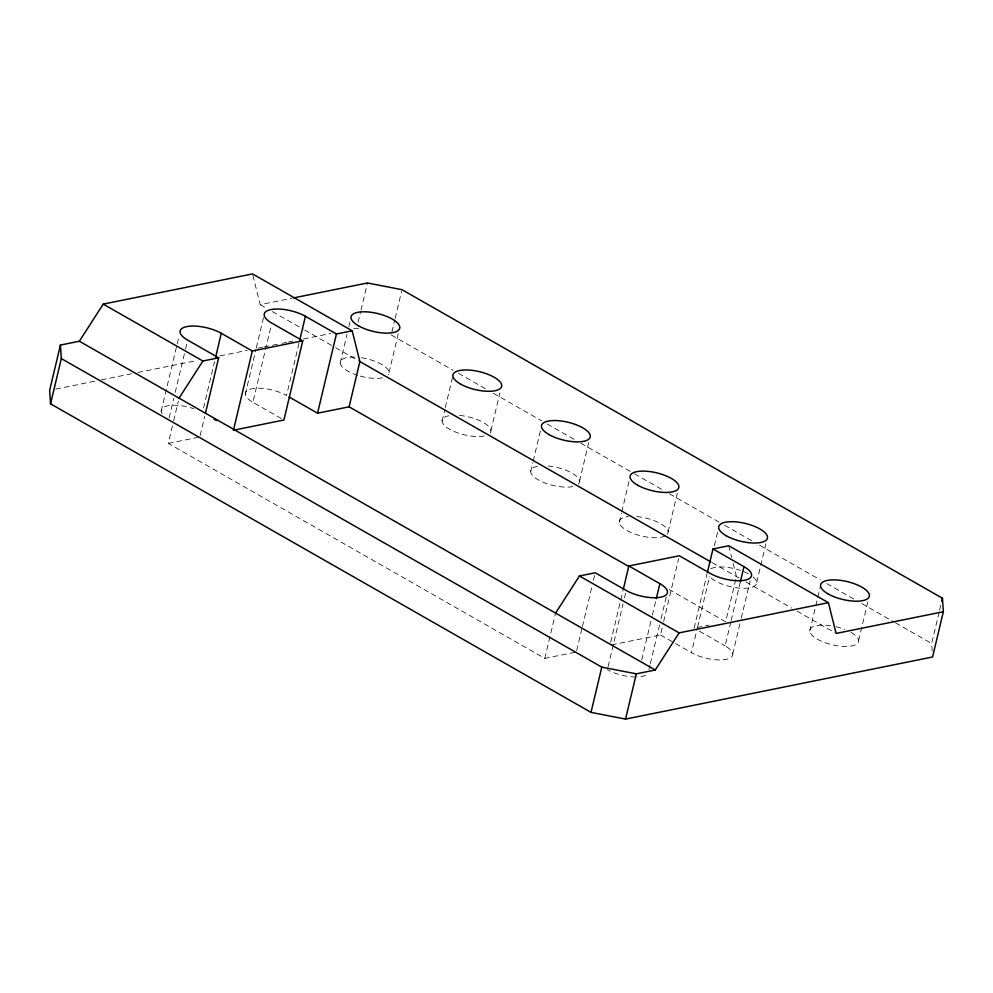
<?xml version="1.0" encoding="UTF-8"?>
<svg xmlns="http://www.w3.org/2000/svg" width="993" height="993" viewBox="0 0 993 993"><rect width="100%" height="100%" fill="white"/><g stroke="black" fill="none" stroke-linecap="round" stroke-linejoin="round"><path stroke-width="0.74" stroke-dasharray="4.96 3.72" d="M161.176 411.164L176.841 345.415M177.201 343.913L178.988 336.441M169.145 417.83L173.763 398.392M175.19 392.421L185.157 350.566M185.517 349.077L187.652 340.115M574.848 652.289L544.797 658.371L168.251 443.399L173.278 422.286M173.638 420.771L178.318 401.16M203.503 408.036L214.538 361.7M200.152 435.53L204.781 416.104M245.296 394.159L255.971 349.325M256.331 347.823L263.803 316.444M281.329 418.537L252.892 402.302L271.412 324.587M299.005 343.193L286.543 395.499A25.024 9.21 13.4 0 0 251.999 388.784A25.024 9.21 13.4 0 0 252.892 402.302M340.189 362.979L347.016 334.306M348.816 326.771L350.616 319.225M358.101 322.191L360.62 311.628M360.98 310.126L367.447 282.968M391.925 331.923L394.804 319.858M395.164 318.343L401.631 291.185M389.045 372.474L398.379 333.238M442.084 421.144L444.951 409.066M445.311 407.564L452.498 377.39M490.927 430.639L499.913 392.918M530.684 471.725L532.831 462.676M533.191 461.162L540.378 430.987M579.527 481.22L588.874 441.984M544.797 658.371L555.583 613.103M576.697 650.489L582.047 628.072M582.394 626.583L592.014 586.23M593.429 580.247L595.217 572.775M619.284 522.306L621.432 513.244M621.792 511.743L629.339 480.053M610.707 642.198L622.81 591.381M608.064 666.7L623.021 603.93M624.448 597.96L626.223 590.475M668.128 531.801L677.474 492.565M641.714 659.898L652.041 616.554M652.389 615.064L655.951 600.12M648.963 669.543L650.03 665.062M650.378 663.56L659.637 624.709M661.065 618.726L666.762 594.819M611.477 644.879L660.457 634.974L663.312 623.021M663.659 621.519L678.616 558.749M694.107 628.172L706.917 574.364M714.352 545.728L718.659 527.618M730.811 621.966L725.113 645.872A25.024 9.21 13.4 0 1 726.007 659.389A25.024 9.21 13.4 0 1 691.463 652.674L697.16 628.768M697.52 627.266L709.623 576.461M735.714 579.54L725.647 621.792L669.158 589.544M731.171 620.464L740.418 581.613M732.722 654.027L740.902 619.644M741.262 618.155L750.162 580.793M756.728 582.382L766.075 543.146M809.767 631.051L820.193 587.297M858.622 640.547L867.969 601.311M932.166 650.986L931.67 643.476L939.217 611.8M939.577 610.285L941.016 604.253M252.88 275.371L260.203 304.665L291.93 298.248M55.732 389.095L95.241 381.101M101.323 379.872L131.721 373.728M137.804 372.499L197.073 360.509M219.875 355.891L247.232 350.368M257.87 348.208L262.437 347.289M263.952 346.979L280.671 343.603M282.186 343.293L286.754 342.374M288.268 342.064L292.836 341.145M303.473 338.985L330.83 333.462M353.62 328.844L356.661 328.236L361.167 329.105M168.251 443.399L198.29 437.33M697.111 627.564L709.126 625.131M391.205 334.939L453.056 370.252M458.431 373.318L486.657 389.442M493.384 393.278L541.781 420.908M547.168 423.974L574.053 439.328M580.768 443.163L633.211 473.09M634.552 473.86L662.778 489.983M669.505 493.819L719.255 522.219M724.629 525.285L752.855 541.408M759.583 545.244L820.081 579.775M826.809 583.611L855.035 599.735M861.763 603.57L894.023 621.99M895.376 622.76L931.67 643.476M260.203 304.665L266.943 308.5M272.33 311.579L303.312 329.266M304.652 330.036L334.281 346.954M335.634 347.724L359.876 361.564M712.217 562.708L739.127 578.063M745.855 581.91L791.657 608.051M797.044 611.129L834.753 632.665M699.271 631.114L725.113 645.872M660.457 634.974L691.463 652.674M728.75 545.765L731.667 557.483M733.132 563.341L736.434 576.523M162.182 413.808A25.024 9.21 13.4 0 1 168.785 405.64A25.024 9.21 13.4 0 1 193.759 408.694M645.649 675.178A25.024 9.21 13.4 0 1 636.935 676.941M635.557 676.965A25.024 9.21 13.4 0 1 607.356 669.692M484.224 436.001A25.024 9.21 13.4 0 1 449.68 429.286A25.024 9.21 13.4 0 1 448.786 415.769M459.573 415.422A25.024 9.21 13.4 0 1 490.257 432.948M753.141 576.958A25.024 9.21 13.4 0 1 742.243 588.278A25.024 9.21 13.4 0 1 708.878 575.518M710.839 568.741A25.024 9.21 13.4 0 1 740.468 570.404M743.968 571.72A25.024 9.21 13.4 0 1 749.132 574.227M851.013 632.392A25.024 9.21 13.4 0 1 847.674 646.418A25.024 9.21 13.4 0 1 811.306 634.415A25.024 9.21 13.4 0 1 831.017 625.789M836.118 626.782A25.024 9.21 13.4 0 1 844.72 629.438M382.33 377.836A25.024 9.21 13.4 0 1 358.907 375.726M357.679 375.354A25.024 9.21 13.4 0 1 340.189 363.041A25.024 9.21 13.4 0 1 356.164 357.145M361.44 357.716A25.024 9.21 13.4 0 1 388.375 374.783M548.173 466.002A25.024 9.21 13.4 0 1 574.091 474.418A25.024 9.21 13.4 0 1 576.573 485.366M572.824 486.582A25.024 9.21 13.4 0 1 538.28 479.867A25.024 9.21 13.4 0 1 537.387 466.35M665.173 535.935A25.024 9.21 13.4 0 1 628.072 531.106A25.024 9.21 13.4 0 1 628.333 516.571M636.774 516.583A25.024 9.21 13.4 0 1 667.457 534.11"/><path stroke-width="1.49" d="M943.35 611.738L836.106 633.435L828.423 602.677L679.113 632.876L655.256 670.002L79.353 341.232L60.436 345.067L49.65 390.323L50.544 403.841L591.009 712.378L625.553 719.093L932.564 656.994L943.35 611.738L942.456 598.22L401.991 289.683L367.447 282.968L293.431 297.937M50.544 403.841L61.33 358.585L60.436 345.067M215.605 357.219L221.302 333.3A25.024 9.21 13.4 0 0 186.758 326.598A25.024 9.21 13.4 0 0 187.652 340.115L218.659 357.815L205.489 413.113M302.778 340.798L252.309 351.013L233.442 430.217L283.911 420.014L302.778 340.798L271.772 323.097A25.024 9.21 13.4 0 1 270.866 309.58A25.024 9.21 13.4 0 1 305.41 316.295L336.428 333.996L352.192 330.806L359.876 361.564L349.102 406.82L317.549 413.2L289.124 396.977M299.712 340.202L305.41 316.295M317.549 413.2L336.428 333.996M591.009 712.378L601.795 667.122L61.33 358.585M623.17 589.879L628.854 565.973L679.324 555.77L710.343 573.47A25.024 9.21 13.4 0 0 744.887 580.185A25.024 9.21 13.4 0 0 743.98 566.668L712.974 548.955L707.277 572.874M625.553 719.093L636.339 673.837L655.256 670.002M656.311 598.618L659.873 583.673L628.854 565.973M740.418 581.613L743.98 566.668M941.736 601.237L942.456 598.22M79.353 341.232L103.222 304.106L252.52 273.907L352.192 330.806M179.038 398.143L202.895 361.005L218.659 357.815M555.583 613.103L579.44 575.965L595.217 572.775L626.223 590.475A25.024 9.21 13.4 0 0 660.767 597.19A25.024 9.21 13.4 0 0 659.873 583.673M712.974 548.955L728.75 545.765L828.423 602.677M601.795 667.122L636.339 673.837M359.876 361.564L710.876 561.939M221.302 333.3L252.309 351.013M349.102 406.82L628.817 566.506M103.222 304.106L202.895 361.005M579.44 575.965L679.113 632.876M214.054 419.158L216.648 420.622M460.467 384.03A25.024 9.21 13.4 0 0 501.043 387.692A25.024 9.21 13.4 0 0 470.347 370.166A25.024 9.21 13.4 0 0 460.467 384.03M726.268 535.773A25.024 9.21 13.4 0 0 766.844 539.422A25.024 9.21 13.4 0 0 736.148 521.908A25.024 9.21 13.4 0 0 726.268 535.773M828.162 593.938A25.024 9.21 13.4 0 0 868.738 597.587A25.024 9.21 13.4 0 0 838.042 580.073A25.024 9.21 13.4 0 0 828.162 593.938M358.572 325.865A25.024 9.21 13.4 0 0 399.149 329.515A25.024 9.21 13.4 0 0 368.465 312.001A25.024 9.21 13.4 0 0 358.572 325.865M549.067 434.611A25.024 9.21 13.4 0 0 589.643 438.261A25.024 9.21 13.4 0 0 558.947 420.747A25.024 9.21 13.4 0 0 549.067 434.611M637.667 485.192A25.024 9.21 13.4 0 0 678.244 488.841A25.024 9.21 13.4 0 0 647.548 471.327A25.024 9.21 13.4 0 0 637.667 485.192"/></g></svg>
